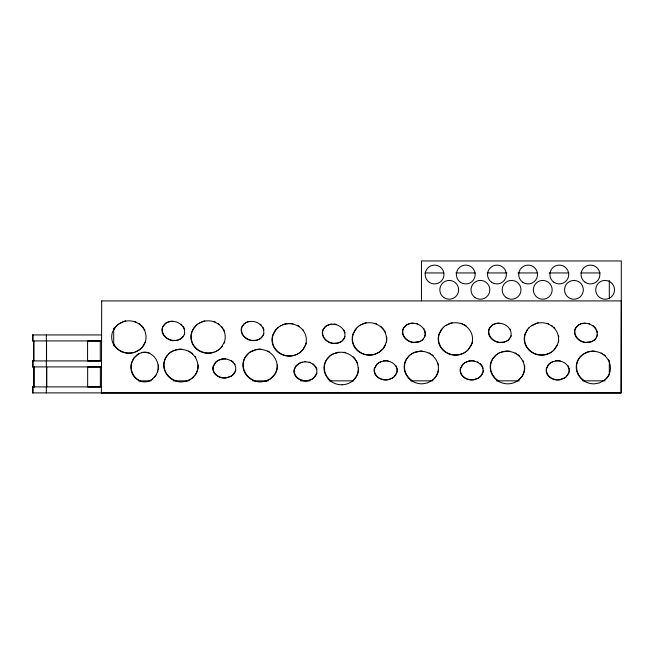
<?xml version="1.0" encoding="UTF-8"?>
<svg xmlns="http://www.w3.org/2000/svg" width="654" height="654" viewBox="0 0 654 654"><rect width="100%" height="100%" fill="white"/><g stroke="black" fill="none" stroke-linecap="round" stroke-linejoin="round"><path stroke-width="0.98" d="M157.483 372.412L157.933 370.973M235.505 371.21L235.8 370.27M316.618 374.072L316.912 373.132M483.102 372.175L481.328 375.633L478.924 377.759M144.926 343.268L145.531 341.748M224.134 343.268L224.739 341.748M396.373 374.014L396.782 373.115M568.432 374.014L568.841 373.115M113.404 330.376L115.979 326.428M385.41 345.173L383.8 347.928L380.342 351.402M471.436 345.173L467.512 350.413M557.47 345.173L553.537 350.413M235.105 372.101L233.077 374.644M316.217 374.971L313.495 378.135M547.913 365.594L546.719 368.267A7.995 7.995 0 0 0 546.719 372.175C547.75 376.205 551.616 378.911 555.581 379.565A13.685 13.685 0 0 0 560.274 379.565L564.418 378.086M344.241 338.47L342.091 340.955M595.622 338.559L596.154 337.726A7.995 7.995 0 0 0 597.167 333.949C597.216 329.788 594.175 326.183 590.521 324.523A13.685 13.685 0 0 0 585.984 323.305L581.602 323.665M143.013 346.228L145.229 341.96A15.385 15.385 0 0 0 145.229 332.118C143.528 327.041 139.163 323.084 134.07 321.58A18.124 18.124 0 0 0 123.647 321.58L119.126 323.665M144.182 344.699L142.049 347.429M383.489 348.132L385.705 343.865A15.385 15.385 0 0 0 385.705 334.022C384.004 328.946 379.639 324.997 374.546 323.485A18.124 18.124 0 0 0 364.123 323.485L362.512 324.057M527.549 329.542L525.334 333.81A15.385 15.385 0 0 0 525.334 343.652C527.034 348.729 531.4 352.678 536.493 354.19A18.124 18.124 0 0 0 546.916 354.19L548.526 353.618M156.208 375.044L152.341 379.222M167.563 355.13L166.59 356.446A15.385 15.385 0 0 0 164.04 365.954C164.367 371.292 167.555 376.238 172.092 379.018A18.124 18.124 0 0 0 175.231 380.563M194.377 375.952L195.35 374.636A15.385 15.385 0 0 0 197.9 365.128C197.573 359.79 194.385 354.836 189.848 352.065A18.124 18.124 0 0 0 179.785 349.367L174.871 350.217M215.158 362.905L213.384 366.363A7.995 7.995 0 0 0 213.384 370.27C214.414 374.301 218.289 376.998 222.246 377.652A13.685 13.685 0 0 0 225.777 377.808M233.723 373.933L235.497 370.483A7.995 7.995 0 0 0 235.497 366.567C234.467 362.545 230.592 359.839 226.636 359.185A13.685 13.685 0 0 0 221.943 359.185L218.73 360.182M376.434 364.818L374.66 368.267A7.995 7.995 0 0 0 374.66 372.175C375.69 376.205 379.557 378.911 383.522 379.565A13.685 13.685 0 0 0 388.214 379.565L390.413 378.977M408.039 357.035L407.066 358.351A15.385 15.385 0 0 0 404.515 367.859C404.851 373.197 408.039 378.151 412.568 380.922M395.883 374.856L393.659 377.186M434.853 377.857L435.826 376.541A15.385 15.385 0 0 0 438.376 367.033C438.049 361.695 434.861 356.749 430.324 353.969A18.124 18.124 0 0 0 420.26 351.272L413.884 352.678M462.46 364.818L460.686 368.267A7.995 7.995 0 0 0 460.686 372.175C461.716 376.205 465.591 378.911 469.547 379.565A13.685 13.685 0 0 0 474.24 379.565L477.453 378.568M548.493 364.818L546.409 368.48A7.995 7.995 0 0 0 546.409 372.388C547.439 376.418 551.314 379.124 555.271 379.778A13.685 13.685 0 0 0 559.963 379.778L565.26 377.546M567.942 374.856L565.718 377.186M221.248 347.429L224.428 341.96A15.385 15.385 0 0 0 224.428 332.118C222.728 327.041 218.371 323.084 213.269 321.58A18.124 18.124 0 0 0 202.854 321.58L199.732 322.847M222.523 346.015L220.21 348.508M276.299 329.289L273.119 334.766A15.385 15.385 0 0 0 273.119 344.609C274.819 349.686 279.176 353.634 284.277 355.147A18.124 18.124 0 0 0 294.692 355.147L296.303 354.574M302.671 350.078L305.851 344.609A15.385 15.385 0 0 0 306.301 343.007M356.455 328.341L353.274 333.81A15.385 15.385 0 0 0 353.274 343.652C354.975 348.729 359.332 352.678 364.433 354.19A18.124 18.124 0 0 0 374.856 354.19L377.979 352.915M442.488 328.341L439.308 333.81A15.385 15.385 0 0 0 439.308 343.652C441.009 348.729 445.366 352.678 450.459 354.19A18.124 18.124 0 0 0 460.882 354.19L462.492 353.618M468.55 349.334L471.73 343.865A15.385 15.385 0 0 0 471.73 334.022C470.03 328.946 465.673 324.997 460.579 323.485A18.124 18.124 0 0 0 450.156 323.485L447.034 324.76M554.584 349.334L557.764 343.865A15.385 15.385 0 0 0 557.764 334.022C556.064 328.946 551.706 324.997 546.605 323.485A18.124 18.124 0 0 0 536.182 323.485L531.661 325.578M183.398 336.434L181.011 338.69M243.64 324.433L242.487 326.027A7.995 7.995 0 0 0 241.481 329.804C241.432 333.965 244.473 337.57 248.128 339.23A13.685 13.685 0 0 0 252.657 340.448L256.016 340.317L259.72 339.001M262.597 336.434L260.218 338.69M324.752 327.294L323.599 328.888A7.995 7.995 0 0 0 322.594 332.665C322.545 336.826 325.586 340.44 329.24 342.091A13.685 13.685 0 0 0 333.769 343.309L337.129 343.178L339.998 342.295M342.786 340.268L343.939 338.682A7.995 7.995 0 0 0 344.944 334.905C344.993 330.744 341.952 327.131 338.298 325.479A13.685 13.685 0 0 0 333.769 324.261L330.409 324.392L326.706 325.708M422.942 339.32L424.094 337.726A7.995 7.995 0 0 0 425.108 333.949C425.157 329.788 422.116 326.183 418.462 324.523A13.685 13.685 0 0 0 413.925 323.305L410.565 323.436L407.695 324.327M508.976 339.32L510.128 337.726A7.995 7.995 0 0 0 511.134 333.949C511.183 329.788 508.142 326.183 504.487 324.523A13.685 13.685 0 0 0 499.958 323.305L496.599 323.436L493.729 324.327M595.933 338.347L594.306 339.998M154.238 377.481L156.592 373.982L157.63 371.186A15.925 15.925 0 0 0 157.778 363.714C156.739 358.817 153.118 354.435 148.262 352.947A12.63 12.63 0 0 0 141.37 352.784M215.804 362.202L213.081 366.567A7.995 7.995 0 0 0 213.073 370.483C214.103 374.513 217.978 377.211 221.943 377.865A13.685 13.685 0 0 0 226.636 377.865L231.083 376.181M314.19 377.505L316.61 373.344A7.995 7.995 0 0 0 316.61 369.436C315.58 365.406 311.705 362.7 307.748 362.046A13.685 13.685 0 0 0 303.055 362.046L300.848 362.635M377.072 364.106L374.35 368.48A7.995 7.995 0 0 0 374.35 372.388C375.38 376.418 379.255 379.124 383.211 379.778A13.685 13.685 0 0 0 387.904 379.778L392.351 378.086M394.354 376.549L396.765 372.388A7.995 7.995 0 0 0 396.765 368.48C395.735 364.45 391.86 361.752 387.904 361.098A13.685 13.685 0 0 0 383.211 361.098L379.999 362.087M463.106 364.106L460.383 368.48A7.995 7.995 0 0 0 460.375 372.388C461.405 376.418 465.28 379.124 469.245 379.778A13.685 13.685 0 0 0 473.937 379.778L478.385 378.086M548.183 365.03L549.131 364.106M566.413 376.549L568.825 372.388A7.995 7.995 0 0 0 568.825 368.48C567.795 364.45 563.92 361.752 559.963 361.098A13.685 13.685 0 0 0 555.271 361.098L553.071 361.678M168.658 353.945L166.28 356.659A15.385 15.385 0 0 0 163.729 366.158C164.064 371.505 167.252 376.451 171.781 379.23A18.124 18.124 0 0 0 181.845 381.928L186.758 381.078L189.889 379.655M247.858 353.945L245.79 356.446A15.385 15.385 0 0 0 243.247 365.954C243.574 371.292 246.762 376.238 251.299 379.018A18.124 18.124 0 0 0 254.439 380.563M328.97 356.806L326.91 359.308A15.385 15.385 0 0 0 324.359 368.815C324.662 373.573 327.213 378.045 330.998 380.914M409.134 355.85L406.755 358.564A15.385 15.385 0 0 0 404.205 368.071C404.54 373.409 407.728 378.364 412.257 381.135A18.124 18.124 0 0 0 422.329 383.833L427.234 382.982L432.891 379.884M433.766 379.042L435.163 377.644M495.16 355.85L493.091 358.351A15.385 15.385 0 0 0 490.549 367.859C490.876 373.197 494.064 378.151 498.601 380.922M579.796 357.248L583.613 353.888M581.193 355.85L578.815 358.564A15.385 15.385 0 0 0 576.272 368.071C576.599 373.409 579.787 378.364 584.316 381.135A18.124 18.124 0 0 0 594.388 383.833L599.293 382.982L604.95 379.884M605.825 379.042L608.195 376.328A15.385 15.385 0 0 0 609.046 374.906M607.223 377.644L604.648 380.097M117.017 325.349L114.703 327.842L112.488 332.118A15.385 15.385 0 0 0 112.488 341.96C114.188 347.029 118.554 350.985 123.647 352.49A18.124 18.124 0 0 0 134.07 352.49L137.504 351.01M141.002 348.508L142.351 347.217M196.225 325.349L193.355 328.954L192.006 331.905A15.385 15.385 0 0 0 192.006 341.748C193.707 346.816 198.064 350.773 203.157 352.285A18.124 18.124 0 0 0 213.58 352.277M357.501 327.262L355.179 329.755L352.964 334.022A15.385 15.385 0 0 0 352.964 343.865C354.664 348.942 359.03 352.89 364.123 354.403A18.124 18.124 0 0 0 374.546 354.403L379.377 352.097M382.835 349.13L379.067 352.31M443.526 327.262L441.213 329.755L438.998 334.022A15.385 15.385 0 0 0 438.998 343.865C440.698 348.942 445.055 352.89 450.156 354.403A18.124 18.124 0 0 0 460.571 354.403L464.005 352.915M528.203 328.553L530.696 326.272M529.56 327.262L527.238 329.755L525.031 334.022A15.385 15.385 0 0 0 525.023 343.865C526.723 348.942 531.089 352.89 536.182 354.403A18.124 18.124 0 0 0 546.605 354.403L550.039 352.915M165.135 323.755L163.287 326.027A7.995 7.995 0 0 0 162.274 329.804C162.225 333.965 165.266 337.57 168.92 339.23A13.685 13.685 0 0 0 173.457 340.448L176.817 340.317L180.512 339.001M181.771 338.093L183.619 335.821A7.995 7.995 0 0 0 184.632 332.044C184.681 327.883 181.632 324.27 177.978 322.61A13.685 13.685 0 0 0 173.449 321.4L170.089 321.531L167.22 322.414M244.334 323.755L242.184 326.24A7.995 7.995 0 0 0 241.171 330.017C241.122 334.178 244.163 337.783 247.817 339.442A13.685 13.685 0 0 0 252.354 340.66L256.736 340.301L260.521 338.478M260.979 338.093L262.818 335.821A7.995 7.995 0 0 0 263.832 332.044C263.881 327.883 260.84 324.27 257.186 322.61A13.685 13.685 0 0 0 252.657 321.4L249.297 321.531L246.427 322.414M325.447 326.616L323.297 329.101A7.995 7.995 0 0 0 322.283 332.878C322.234 337.039 325.275 340.652 328.929 342.304A13.685 13.685 0 0 0 333.466 343.522L337.848 343.162L340.832 341.862M422.247 339.998L423.252 339.107M491.636 325.659L489.789 327.932A7.995 7.995 0 0 0 488.783 331.709C488.734 335.87 491.775 339.483 495.43 341.143A13.685 13.685 0 0 0 499.958 342.353L503.318 342.222L506.188 341.339M508.281 339.998L510.431 337.513A7.995 7.995 0 0 0 511.175 335.69M595.312 339.107L593.546 340.603M215.493 362.414L217.259 360.992M232.383 375.273L233.388 374.431M297.611 364.433L295.698 366.551L294.496 369.224A7.995 7.995 0 0 0 294.496 373.132C295.526 377.162 299.401 379.86 303.358 380.514A13.685 13.685 0 0 0 308.05 380.514L310.258 379.933M376.769 364.319L377.767 363.477M462.795 364.319L463.8 363.477M479.684 377.186L481.597 375.069L482.799 372.388A7.995 7.995 0 0 0 482.799 368.48C481.769 364.45 477.894 361.752 473.937 361.098A13.685 13.685 0 0 0 469.245 361.098L466.032 362.087M548.829 364.319L549.826 363.477M168.348 354.157L169.836 352.89M192.104 378.184L195.66 374.423A15.385 15.385 0 0 0 198.211 364.916M193.592 376.925L190.862 379.099M249.035 352.89L245.487 356.659A15.385 15.385 0 0 0 242.936 366.158C243.263 371.505 246.452 376.451 250.989 379.23A18.124 18.124 0 0 0 261.052 381.928L265.965 381.078L270.38 378.887M271.312 378.184L274.557 374.636A15.385 15.385 0 0 0 277.108 365.128C276.773 359.79 273.585 354.836 269.056 352.065A18.124 18.124 0 0 0 258.992 349.367L255.64 349.784L251.259 351.419M330.147 355.751L326.599 359.52A15.385 15.385 0 0 0 324.049 369.028C324.376 374.366 327.564 379.312 332.101 382.091A18.124 18.124 0 0 0 342.165 384.789M352.735 380.841L355.98 377.284A15.385 15.385 0 0 0 358.531 367.777M408.824 356.062L410.311 354.803M432.588 380.097L434.068 378.829M496.337 354.803L492.789 358.564A15.385 15.385 0 0 0 490.238 368.071C490.565 373.409 493.754 378.364 498.291 381.135A18.124 18.124 0 0 0 508.354 383.833C513.799 383.694 519.112 380.857 522.17 376.328A15.385 15.385 0 0 0 524.712 366.82L524.524 365.202M518.614 380.097L521.859 376.541A15.385 15.385 0 0 0 524.41 367.033C524.075 361.695 520.886 356.749 516.358 353.969A18.124 18.124 0 0 0 506.294 351.272L501.381 352.122M116.714 325.561L118.161 324.368M141.313 348.296L138.591 350.405M197.369 324.368L193.911 327.842L191.696 332.118A15.385 15.385 0 0 0 191.696 341.96C193.396 347.029 197.753 350.985 202.854 352.49A18.124 18.124 0 0 0 213.269 352.49L215.191 351.713M219.065 349.489L220.521 348.296M277.026 328.431L279.748 326.321M278.481 327.229L275.023 330.703L272.808 334.979A15.385 15.385 0 0 0 272.808 344.822C274.508 349.89 278.866 353.847 283.967 355.359A18.124 18.124 0 0 0 294.39 355.359L297.823 353.871M300.178 352.351L303.333 349.089L305.541 344.822A15.385 15.385 0 0 0 305.549 334.979C303.84 329.902 299.483 325.945 294.39 324.441A18.124 18.124 0 0 0 283.967 324.441L280.844 325.717M301.633 351.157L298.911 353.266M357.19 327.474L358.637 326.272M443.216 327.474L444.671 326.272M466.367 351.402L467.823 350.201M552.401 351.402L553.848 350.201M137.021 354.836L133.457 358.801L131.732 362.872A15.925 15.925 0 0 0 131.577 370.344C132.533 374.783 135.566 378.797 139.768 380.62M165.887 323.15L162.977 326.24A7.995 7.995 0 0 0 161.963 330.017C161.914 334.178 164.955 337.783 168.609 339.442A13.685 13.685 0 0 0 173.147 340.66L177.528 340.301L181.322 338.478M244.032 323.967L245.095 323.15M325.144 326.828L326.207 326.011M341.331 341.56L342.394 340.742M406.371 325.063L403.763 327.932A7.995 7.995 0 0 0 402.75 331.709C402.701 335.87 405.742 339.483 409.396 341.143A13.685 13.685 0 0 0 413.933 342.353L418.315 342.001M421.487 340.603L422.558 339.786M507.52 340.603L508.583 339.786M578.43 325.063L575.822 327.932A7.995 7.995 0 0 0 574.809 331.709C574.76 335.87 577.801 339.483 581.455 341.143A13.685 13.685 0 0 0 585.992 342.353L591.33 341.699M216.188 361.776L218.109 360.452M231.622 375.854L232.693 375.061M312.735 378.715L313.806 377.922M377.464 363.689L378.527 362.896M392.899 377.759L393.961 376.974M463.49 363.689L464.561 362.896M549.524 363.689L550.586 362.896M564.958 377.759L566.021 376.974M169.525 353.103L171.078 351.983M248.733 353.103L250.278 351.983M270.069 379.099L274.868 374.423A15.385 15.385 0 0 0 277.41 364.916M329.845 355.964L331.39 354.844M410.001 355.008L412.837 353.119M496.034 355.008L497.58 353.888M582.06 355.008L587.717 351.909L592.63 351.059A18.124 18.124 0 0 1 594.372 351.092M117.851 324.58L123.958 321.367A18.124 18.124 0 0 1 125.65 320.942M140.169 349.277L135.68 351.926M197.058 324.58L198.636 323.46M217.798 350.405L219.376 349.277M358.327 326.485L359.913 325.365M444.36 326.485L445.938 325.365M465.1 352.31L466.678 351.19M530.386 326.485L536.493 323.272A18.124 18.124 0 0 1 538.185 322.855M551.126 352.31L552.712 351.19M151.303 379.933L152.652 379.009M165.585 323.362L166.696 322.635M244.784 323.362L245.904 322.635M325.905 326.223L328.733 324.703M340.521 342.075L341.641 341.347M407.172 324.539L403.453 328.144A7.995 7.995 0 0 0 402.439 331.921C402.39 336.082 405.439 339.696 409.093 341.355A13.685 13.685 0 0 0 413.622 342.565L419.271 341.699M420.686 341.118L421.797 340.391M493.206 324.539L489.486 328.144A7.995 7.995 0 0 0 488.473 331.921C488.424 336.082 491.465 339.696 495.119 341.355A13.685 13.685 0 0 0 499.656 342.565L504.038 342.214L507.022 340.906M506.711 341.118L507.823 340.391M579.231 324.539L575.512 328.144A7.995 7.995 0 0 0 574.498 331.921C574.449 336.082 577.498 339.696 581.153 341.355A13.685 13.685 0 0 0 585.682 342.565L590.063 342.214L593.055 340.906M593.857 340.391L591.911 341.552M230.772 376.393L231.933 375.641M298.061 364.065L302.23 362.087M311.884 379.255L313.045 378.502M378.225 363.109L381.315 361.466M393.201 377.546L391.117 378.78M464.25 363.109L467.348 361.466M478.074 378.298L479.235 377.546M550.284 363.109L552.368 361.883M170.768 352.195L173.719 350.552M191.172 378.887L188.221 380.522M249.975 352.195L255.951 349.571M331.087 355.057L334.039 353.413M411.243 354.1L415.658 351.909L420.571 351.059A18.124 18.124 0 0 1 422.312 351.092M497.277 354.1L498.871 353.119M198.334 323.665L203.157 321.367A18.124 18.124 0 0 1 204.849 320.942M216.4 351.223L218.101 350.192M279.446 326.534L281.146 325.504M297.513 354.084L299.221 353.054M359.602 325.578L361.31 324.548M445.636 325.578L450.459 323.272A18.124 18.124 0 0 1 452.151 322.855M463.702 353.127L465.403 352.097M549.728 353.127L551.436 352.097M139.179 353.503L133.939 357.844L131.421 363.084A15.925 15.925 0 0 0 131.274 370.556C132.312 375.461 135.934 379.835 140.79 381.323A12.63 12.63 0 0 0 147.681 381.486L151.614 379.721M137.741 354.337L141.673 352.571A12.63 12.63 0 0 1 147.199 352.392M166.386 322.847L167.53 322.201M245.593 322.847L246.738 322.201M217.798 360.665L220.046 359.553M300.153 362.831L295.96 365.978L294.194 369.436A7.995 7.995 0 0 0 294.194 373.344C295.224 377.374 299.091 380.072 303.055 380.726A13.685 13.685 0 0 0 307.748 380.726L311.263 379.524M406.862 324.752L409.854 323.452M310.952 379.737L312.195 379.042M419.852 341.552L420.996 340.906M492.895 324.752L494.04 324.114M578.921 324.752L580.948 323.746M551.126 362.569L553.374 361.466M172.051 351.419L176.743 349.571M269.096 379.655L266.268 380.865M332.371 354.28L338.707 352.146M498.561 353.332L500.228 352.465M584.586 353.332L588.976 351.697L592.32 351.272A18.124 18.124 0 0 1 602.383 353.969C606.92 356.749 610.108 361.695 610.435 367.033A15.385 15.385 0 0 1 607.893 376.541M214.888 351.926L216.703 351.01M361 324.76L364.433 323.272A18.124 18.124 0 0 1 366.126 322.855M149.275 380.873L150.485 380.35M230.151 376.655L226.938 377.652M418.969 341.911L420.154 341.339M579.755 324.327L581.913 323.452M499.918 352.678L503.253 351.484M282.659 324.801L284.277 324.229A18.124 18.124 0 0 1 293 323.812M168.413 321.842L169.37 321.539M247.621 321.842L248.577 321.539M494.923 323.746L495.879 323.452M335.191 353.078L340.105 352.228A18.124 18.124 0 0 1 350.168 354.926C354.705 357.697 357.893 362.651 358.22 367.989M329.69 324.409L331.799 324.041M221.117 359.218L222.246 358.972A13.685 13.685 0 0 1 225.777 358.825M468.419 361.131L469.547 360.885A13.685 13.685 0 0 1 474.24 360.885M170.4 321.318L172.607 321.13M410.876 323.223L413.083 323.043M496.901 323.223L499.108 323.043M582.935 323.223L585.142 323.043M178.387 349.285L180.095 349.154A18.124 18.124 0 0 1 181.837 349.187M257.594 349.285L259.295 349.154A18.124 18.124 0 0 1 261.036 349.187M504.896 351.198L506.597 351.059A18.124 18.124 0 0 1 510.095 351.296M342.165 384.789C347.478 384.65 352.719 381.961 355.67 377.497A15.385 15.385 0 0 0 358.22 367.989M424.936 272.939L443.706 272.939M455.92 272.939L475.27 272.939M487.075 272.939L506.825 272.939M518.025 272.939L537.375 272.939M549.213 272.939L568.939 272.939M580.785 272.939L600.143 272.939M32.7 334.938L101.697 334.938M32.7 340.93L101.697 340.93M32.7 360.918L101.697 360.918M32.7 366.91L101.697 366.91M138.435 380.849L151 380.849M173.155 380.849L188.679 380.849M252.746 380.849L268.091 380.849M300.758 380.849L309.947 380.849M329.101 380.849L353.847 380.849M410.859 380.849L432.858 380.849M496.484 380.849L519.219 380.849M582.779 380.849L604.966 380.849M32.7 386.898L101.697 386.898M101.697 392.841L621.3 392.841L621.3 260.946L421.454 260.946L421.454 300.914M32.7 392.891L101.697 392.891M309.178 362.087L310.258 362.422M546.916 323.272L548.526 323.844M460.882 323.272L462.492 323.844M374.856 323.272L376.467 323.844M213.58 321.367L215.191 321.932M134.381 321.367L135.991 321.932M148.572 352.735L149.897 353.225M477.453 361.883L478.385 362.357M464.005 324.548L466.678 326.272M297.823 325.504L299.221 326.321M231.083 360.452L231.933 360.992M584.627 380.922C580.098 378.151 576.902 373.197 576.575 367.859A15.385 15.385 0 0 1 579.125 358.351M551.436 325.365L552.712 326.272M218.101 323.46L219.376 324.368M138.901 323.46L140.169 324.368M592.802 325.439L593.668 326.101M313.045 363.853L316.217 367.385M604.108 354.73L605.383 355.801M518.074 354.73L519.358 355.801M432.049 354.73L433.324 355.801M191.565 352.817L192.848 353.888M380.653 326.272L383.8 329.542M260.333 324.196L261.109 324.899M181.133 324.196L181.91 324.899M479.995 363.477L481.328 364.818M232.693 361.564L233.388 362.202M353.168 356.749L355.294 359.111M553.848 327.262L554.894 328.341M141.313 325.349L143.316 327.629M594.445 326.812L596.219 329.093M302.671 329.289L303.636 330.491M221.559 326.428L222.523 327.629M194.982 356.25L195.824 357.493M423.653 328.3L424.16 329.093M183.169 326.395L184.117 328.038M567.942 365.594L568.841 367.327M481.908 365.594L482.407 366.436M395.883 365.594L396.782 367.327M234.606 363.681L235.105 364.523M608.359 359.406L609.087 360.714M356.144 360.362L357.493 363.076M384.666 330.859L385.41 332.289M223.39 328.954L224.739 331.905M144.182 328.954L144.926 330.376M113.404 343.268C115.398 347.626 119.388 350.912 123.958 352.285A18.124 18.124 0 0 0 134.381 352.277M510.185 329.093L510.627 329.943M343.996 330.049L344.437 330.899M262.883 327.188L263.325 328.038M523.061 360.714L523.682 362.128M482.807 367.327L483.102 368.267M316.618 368.284L316.912 369.224M597.012 330.842L597.429 332.755M424.953 330.842L425.411 333.736A7.995 7.995 0 0 1 424.405 337.513M344.797 331.799L345.059 332.739M263.676 328.937L263.946 329.878M184.477 328.937L184.739 329.878M438.147 363.624L438.499 365.202M609.307 280.443L609.307 298.796M609.307 360.91L609.307 374.758M113.69 328.234L113.69 345.778M46.753 366.943L46.753 386.931M46.557 340.93L46.557 360.918M46.557 366.91L46.557 386.898M46.459 340.865L46.459 360.844M46.328 334.938L46.328 340.93M46.328 360.918L46.328 366.91M46.328 386.898L46.328 392.891M34.049 366.534L34.049 387.65M33.828 340.93L33.828 360.918M33.828 366.91L33.828 386.898M33.73 340.865L33.73 360.844M558.786 340.407A15.385 15.385 0 0 1 558.516 342.058M558.516 335.404A15.385 15.385 0 0 1 558.786 337.055M515.139 352.915A18.124 18.124 0 0 1 516.668 353.757M472.49 342.058A15.385 15.385 0 0 1 472.041 343.652M429.114 352.915A18.124 18.124 0 0 1 430.634 353.757M438.54 370.148A15.385 15.385 0 0 1 436.136 376.328M386.727 337.055A15.385 15.385 0 0 1 386.457 342.058M343.906 352.253A18.124 18.124 0 0 1 345.639 352.629M267.838 351.01A18.124 18.124 0 0 1 269.366 351.852M188.63 351.01A18.124 18.124 0 0 1 190.159 351.852M588.608 323.509A13.685 13.685 0 0 1 589.745 323.861M597.396 334.717A7.995 7.995 0 0 1 596.464 337.513M601.173 352.915A18.124 18.124 0 0 1 602.694 353.757M555.581 360.885A13.685 13.685 0 0 1 560.274 360.885M569.135 368.267A7.995 7.995 0 0 1 569.135 372.175M483.347 370.221A7.995 7.995 0 0 1 483.29 371.21M416.549 323.509A13.685 13.685 0 0 1 417.677 323.861M383.522 360.885A13.685 13.685 0 0 1 388.214 360.885M397.076 368.267A7.995 7.995 0 0 1 397.076 372.175M334.071 324.049A13.685 13.685 0 0 1 336.393 324.458M344.985 336.647A7.995 7.995 0 0 1 344.674 337.578M304.527 361.687A13.685 13.685 0 0 1 305.704 361.637M263.873 333.777A7.995 7.995 0 0 1 263.129 335.608M184.665 333.777A7.995 7.995 0 0 1 184.354 334.717M158.333 364.957A15.925 15.925 0 0 1 158.252 369.485M32.814 389.898L32.814 392.891L32.814 386.898L32.814 389.898M32.814 363.918L32.814 366.91L32.814 360.918L32.814 363.918M32.814 337.938L32.814 340.93L32.814 334.938L32.814 337.938M101.697 300.914L101.395 393.054L620.989 393.054L621.3 300.914L101.697 300.914M100.275 341.036L87.579 341.036L87.562 361.024L100.275 361.024L100.291 341.036M100.356 367.033L87.661 367.033L87.644 387.021L100.356 387.021L100.373 367.033M429.188 282.234A9.418 9.418 0 0 0 443.968 275.342A9.418 9.418 0 0 0 430.61 265.982A9.418 9.418 0 0 0 429.188 282.234M443.829 297.537A9.418 9.418 0 0 0 458.609 290.646A9.418 9.418 0 0 0 445.251 281.294A9.418 9.418 0 0 0 443.829 297.537M460.367 282.234A9.418 9.418 0 0 0 475.147 275.342A9.418 9.418 0 0 0 461.789 265.982A9.418 9.418 0 0 0 460.367 282.234M475 297.537A9.418 9.418 0 0 0 489.789 290.646A9.418 9.418 0 0 0 476.423 281.294A9.418 9.418 0 0 0 475 297.537M491.538 282.234A9.418 9.418 0 0 0 506.327 275.342A9.418 9.418 0 0 0 492.961 265.982A9.418 9.418 0 0 0 491.538 282.234M506.18 297.537A9.418 9.418 0 0 0 520.96 290.646A9.418 9.418 0 0 0 507.602 281.294A9.418 9.418 0 0 0 506.18 297.537M522.718 282.234A9.418 9.418 0 0 0 537.498 275.342A9.418 9.418 0 0 0 524.14 265.982A9.418 9.418 0 0 0 522.718 282.234M537.359 297.537A9.418 9.418 0 0 0 552.139 290.646A9.418 9.418 0 0 0 538.782 281.294A9.418 9.418 0 0 0 537.359 297.537M553.897 282.234A9.418 9.418 0 0 0 568.678 275.342A9.418 9.418 0 0 0 555.32 265.982A9.418 9.418 0 0 0 553.897 282.234M568.539 297.537A9.418 9.418 0 0 0 583.319 290.646A9.418 9.418 0 0 0 569.961 281.294A9.418 9.418 0 0 0 568.539 297.537M585.077 282.234A9.418 9.418 0 0 0 599.857 275.342A9.418 9.418 0 0 0 586.491 265.982A9.418 9.418 0 0 0 585.077 282.234M599.71 297.537A9.418 9.418 0 0 0 614.498 290.646A9.418 9.418 0 0 0 601.132 281.294A9.418 9.418 0 0 0 599.71 297.537"/></g></svg>
